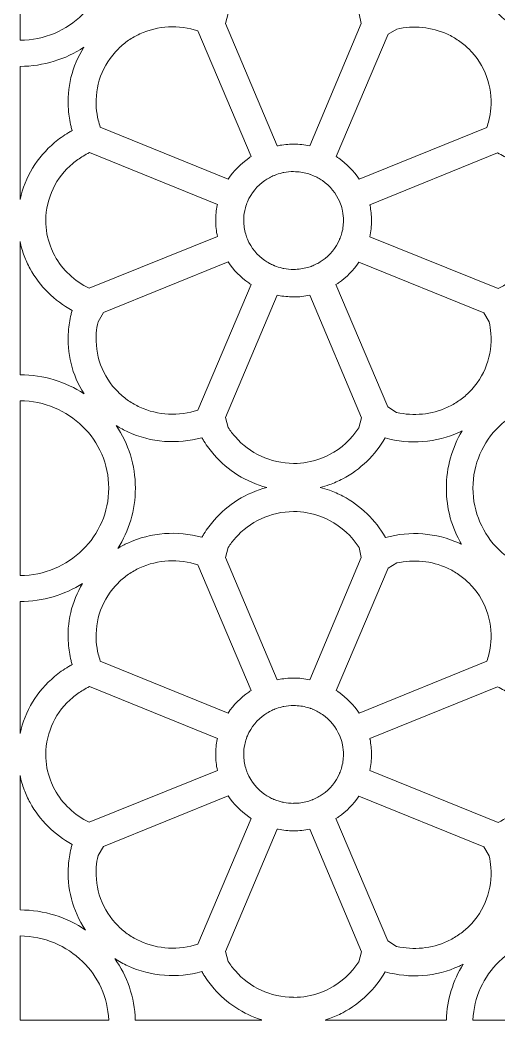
# Model space of a CAD drawing. Header units: millimetres. Extents: x -1200 to 1200, y -590 to 590.
# Drawn here: x -1200 to -847, y -590 to 148 of the extents above; entities that cross this region are included whole.
import ezdxf

# ---------------------------------------------------------------- set-up
doc = ezdxf.new("R2010")
doc.units = ezdxf.units.MM
doc.header["$MEASUREMENT"] = 0
doc.layers.add('Layer 1', color=7, linetype='Continuous')

msp = doc.modelspace()

# ---------------------------------------------------------------- linework, layer by layer
at = {"layer": 'Layer 1', "color": 250, "lineweight": 20}
for points, knots in [([(-1200.05, 132.9592), (-1200.05, 132.9592), (-1200.05, 261.9159), (-1200.05, 261.9159), (-1182.0475, 261.8447), (-1165.7278, 254.6309), (-1153.8769, 243.004), (-1141.9668, 231.3192), (-1134.598, 215.2064), (-1134.5976, 197.4398), (-1134.5976, 197.4398), (-1134.636, 197.4398), (-1134.636, 197.4398), (-1134.636, 197.4398), (-1134.636, 197.4374), (-1134.636, 197.4374), (-1134.636, 197.4374), (-1134.636, 197.4322), (-1134.636, 197.4322), (-1134.636, 197.4322), (-1134.5976, 197.4322), (-1134.5976, 197.4322), (-1134.5987, 179.6676), (-1141.9661, 163.5568), (-1153.8752, 151.8724), (-1165.7268, 140.2448), (-1182.0471, 133.0303), (-1200.05, 132.9592)], [0, 0, 0, 0, 0.11111111, 0.11111111, 0.11111111, 0.22222222, 0.22222222, 0.22222222, 0.33333333, 0.33333333, 0.33333333, 0.44444444, 0.44444444, 0.44444444, 0.55555556, 0.55555556, 0.55555556, 0.66666667, 0.66666667, 0.66666667, 0.77777778, 0.77777778, 0.77777778, 0.88888889, 0.88888889, 0.88888889, 1, 1, 1, 1]), ([(-734.6347, 197.4374), (-734.6347, 197.4374), (-734.6347, 197.4398), (-734.6347, 197.4398), (-734.6347, 197.4398), (-734.5964, 197.4398), (-734.5964, 197.4398), (-734.5967, 215.2064), (-741.9656, 231.3192), (-753.8757, 243.004), (-765.7848, 254.6881), (-782.2063, 261.9169), (-800.3134, 261.9179), (-800.3134, 261.9179), (-800.3134, 261.8803), (-800.3134, 261.8803), (-800.3134, 261.8803), (-800.3186, 261.8803), (-800.3186, 261.8803), (-800.3186, 261.8803), (-800.3211, 261.8803), (-800.3211, 261.8803), (-800.3211, 261.8803), (-800.3211, 261.9179), (-800.3211, 261.9179), (-818.4296, 261.9176), (-834.8532, 254.6881), (-846.763, 243.0026), (-858.6718, 231.3182), (-866.0399, 215.2071), (-866.041, 197.4425), (-866.041, 197.4425), (-866.0026, 197.4425), (-866.0026, 197.4425), (-866.0026, 197.4425), (-866.0026, 197.4374), (-866.0026, 197.4374), (-866.0026, 197.4374), (-866.0026, 197.435), (-866.0026, 197.435), (-866.0026, 197.435), (-866.041, 197.435), (-866.041, 197.435), (-866.0406, 179.6687), (-858.6718, 163.5558), (-846.7613, 151.871), (-834.8522, 140.1874), (-818.4307, 132.9585), (-800.3239, 132.9575), (-800.3239, 132.9575), (-800.3239, 132.9951), (-800.3239, 132.9951), (-800.3239, 132.9951), (-800.3186, 132.9951), (-800.3186, 132.9951), (-800.3186, 132.9951), (-800.3162, 132.9951), (-800.3162, 132.9951), (-800.3162, 132.9951), (-800.3162, 132.9575), (-800.3162, 132.9575), (-782.2073, 132.9578), (-765.7841, 140.1874), (-753.874, 151.8724), (-741.9648, 163.5568), (-734.5974, 179.6676), (-734.5964, 197.4322), (-734.5964, 197.4322), (-734.6347, 197.4322), (-734.6347, 197.4322), (-734.6347, 197.4322), (-734.6347, 197.4374), (-734.6347, 197.4374)], [0, 0, 0, 0, 0.04166667, 0.04166667, 0.04166667, 0.08333333, 0.08333333, 0.08333333, 0.125, 0.125, 0.125, 0.16666667, 0.16666667, 0.16666667, 0.20833333, 0.20833333, 0.20833333, 0.25, 0.25, 0.25, 0.29166667, 0.29166667, 0.29166667, 0.33333333, 0.33333333, 0.33333333, 0.375, 0.375, 0.375, 0.41666667, 0.41666667, 0.41666667, 0.45833333, 0.45833333, 0.45833333, 0.5, 0.5, 0.5, 0.54166667, 0.54166667, 0.54166667, 0.58333333, 0.58333333, 0.58333333, 0.625, 0.625, 0.625, 0.66666667, 0.66666667, 0.66666667, 0.70833333, 0.70833333, 0.70833333, 0.75, 0.75, 0.75, 0.79166667, 0.79166667, 0.79166667, 0.83333333, 0.83333333, 0.83333333, 0.875, 0.875, 0.875, 0.91666667, 0.91666667, 0.91666667, 0.95833333, 0.95833333, 0.95833333, 1, 1, 1, 1]), ([(-948.3623, 145.3803), (-948.3623, 145.3803), (-950.0433, 152.5979), (-950.0433, 152.5979), (-955.3893, 161.0682), (-962.9001, 168.0308), (-971.7972, 172.7046), (-973.9878, 173.8554), (-976.3713, 174.8997), (-978.9358, 175.825), (-985.0163, 178.0177), (-991.5317, 179.2146), (-998.2762, 179.2149), (-998.2762, 179.2149), (-998.2762, 179.1752), (-998.2762, 179.1752), (-998.2762, 179.1752), (-998.2825, 179.1752), (-998.2825, 179.1752), (-1015.4193, 179.1752), (-1030.784, 171.6329), (-1041.2297, 159.7001), (-1043.1371, 157.5215), (-1044.8827, 155.1964), (-1046.4456, 152.747), (-1046.4456, 152.747), (-1048.473, 145.2875), (-1048.473, 145.2875), (-1048.473, 145.2875), (-1010.3998, 55.0432), (-1010.3998, 55.0432), (-1010.3998, 55.0432), (-1009.6559, 55.1907), (-1009.6559, 55.1907), (-1005.9815, 55.9171), (-1002.1835, 56.2997), (-998.2981, 56.3007), (-998.2981, 56.3007), (-998.2981, 56.3401), (-998.2981, 56.3401), (-998.2981, 56.3401), (-998.287, 56.3401), (-998.287, 56.3401), (-994.2297, 56.3401), (-990.2238, 55.9038), (-986.3168, 55.0792), (-986.3168, 55.0792), (-948.3623, 145.3803), (-948.3623, 145.3803)], [0, 0, 0, 0, 0.0625, 0.0625, 0.0625, 0.125, 0.125, 0.125, 0.1875, 0.1875, 0.1875, 0.25, 0.25, 0.25, 0.3125, 0.3125, 0.3125, 0.375, 0.375, 0.375, 0.4375, 0.4375, 0.4375, 0.5, 0.5, 0.5, 0.5625, 0.5625, 0.5625, 0.625, 0.625, 0.625, 0.6875, 0.6875, 0.6875, 0.75, 0.75, 0.75, 0.8125, 0.8125, 0.8125, 0.875, 0.875, 0.875, 0.9375, 0.9375, 0.9375, 1, 1, 1, 1]), ([(-1140.8193, 68.8806), (-1140.8193, 68.8806), (-1046.5383, 30.537), (-1046.5383, 30.537), (-1042.5529, 36.5587), (-1037.412, 41.8005), (-1031.4191, 45.9622), (-1030.7948, 46.396), (-1030.1754, 46.8108), (-1029.5571, 47.2084), (-1029.5571, 47.2084), (-1068.8555, 139.8828), (-1068.8555, 139.8828), (-1082.9085, 144.5406), (-1098.329, 143.7963), (-1111.7138, 137.6173), (-1114.6371, 136.267), (-1117.4085, 134.7039), (-1119.9876, 132.9311), (-1122.5692, 131.1566), (-1125.0748, 129.0949), (-1127.4736, 126.7445), (-1127.4736, 126.7445), (-1127.4534, 126.7247), (-1127.4534, 126.7247), (-1127.4534, 126.7247), (-1127.4632, 126.7154), (-1127.4632, 126.7154), (-1139.5697, 114.8384), (-1144.992, 98.8346), (-1143.778, 83.1242), (-1143.5349, 79.9761), (-1143.0532, 76.9228), (-1142.3341, 74.002), (-1141.9085, 72.272), (-1141.4042, 70.5624), (-1140.8193, 68.8806)], [0, 0, 0, 0, 0.08333333, 0.08333333, 0.08333333, 0.16666667, 0.16666667, 0.16666667, 0.25, 0.25, 0.25, 0.33333333, 0.33333333, 0.33333333, 0.41666667, 0.41666667, 0.41666667, 0.5, 0.5, 0.5, 0.58333333, 0.58333333, 0.58333333, 0.66666667, 0.66666667, 0.66666667, 0.75, 0.75, 0.75, 0.83333333, 0.83333333, 0.83333333, 0.91666667, 0.91666667, 0.91666667, 1, 1, 1, 1]), ([(-949.9467, 30.3896), (-949.9467, 30.3896), (-855.7568, 68.6955), (-855.7568, 68.6955), (-855.1719, 70.3773), (-854.6654, 72.0879), (-854.2396, 73.8183), (-853.5204, 76.7391), (-853.0388, 79.792), (-852.7957, 82.9404), (-851.5816, 98.6509), (-857.0039, 114.6546), (-869.1105, 126.5317), (-869.1105, 126.5317), (-869.1202, 126.5409), (-869.1202, 126.5409), (-869.1202, 126.5409), (-869.1, 126.5607), (-869.1, 126.5607), (-871.4989, 128.9115), (-874.004, 130.9731), (-876.586, 132.7473), (-879.1648, 134.5205), (-881.9365, 136.0836), (-884.8599, 137.4332), (-896.5046, 142.8095), (-909.692, 144.0711), (-922.1783, 141.2409), (-922.1783, 141.2409), (-928.6459, 137.5098), (-928.6459, 137.5098), (-928.6459, 137.5098), (-966.9486, 47.1841), (-966.9486, 47.1841), (-966.2974, 46.768), (-965.6578, 46.3427), (-965.0328, 45.9064), (-959.0542, 41.7359), (-953.9248, 36.4626), (-949.9467, 30.3896)], [0, 0, 0, 0, 0.07692308, 0.07692308, 0.07692308, 0.15384615, 0.15384615, 0.15384615, 0.23076923, 0.23076923, 0.23076923, 0.30769231, 0.30769231, 0.30769231, 0.38461538, 0.38461538, 0.38461538, 0.46153846, 0.46153846, 0.46153846, 0.53846154, 0.53846154, 0.53846154, 0.61538462, 0.61538462, 0.61538462, 0.69230769, 0.69230769, 0.69230769, 0.76923077, 0.76923077, 0.76923077, 0.84615385, 0.84615385, 0.84615385, 0.92307692, 0.92307692, 0.92307692, 1, 1, 1, 1]), ([(-1200.05, 15.4942), (-1200.05, 15.4942), (-1200.05, 113.7198), (-1200.05, 113.7198), (-1182.5944, 113.7725), (-1166.3821, 118.9503), (-1152.8983, 127.7943), (-1161.8129, 113.8402), (-1165.6396, 97.611), (-1164.4039, 81.6162), (-1164.0893, 77.5467), (-1163.419, 73.4066), (-1162.3936, 69.2406), (-1162.1536, 68.2654), (-1161.8938, 67.2919), (-1161.6134, 66.3215), (-1162.508, 65.8298), (-1163.3942, 65.3219), (-1164.2721, 64.7961), (-1167.9156, 62.6129), (-1171.3615, 60.1506), (-1174.5758, 57.4419), (-1187.3289, 46.6958), (-1196.48, 32.0769), (-1200.05, 15.4942)], [0, 0, 0, 0, 0.125, 0.125, 0.125, 0.25, 0.25, 0.25, 0.375, 0.375, 0.375, 0.5, 0.5, 0.5, 0.625, 0.625, 0.625, 0.75, 0.75, 0.75, 0.875, 0.875, 0.875, 1, 1, 1, 1]), ([(-1054.4484, 11.788), (-1054.4484, 11.788), (-1148.7137, 50.0693), (-1148.7137, 50.0693), (-1150.3753, 49.2758), (-1151.9765, 48.4176), (-1153.5143, 47.4965), (-1156.213, 45.879), (-1158.7667, 44.0545), (-1161.1488, 42.0466), (-1173.3115, 31.7983), (-1180.9998, 16.7243), (-1180.9998, -0.0883), (-1180.9998, -0.0883), (-1180.9998, -0.0948), (-1180.9998, -0.0948), (-1180.9998, -0.0948), (-1181.0399, -0.0948), (-1181.0399, -0.0948), (-1181.0396, -6.7116), (-1179.8199, -13.1045), (-1177.5843, -19.0694), (-1176.6415, -21.5858), (-1175.5767, -23.9238), (-1174.4042, -26.0731), (-1168.7719, -36.3939), (-1159.879, -44.8163), (-1149.0395, -50.0715), (-1149.0395, -50.0715), (-1054.4711, -11.8114), (-1054.4711, -11.8114), (-1055.3148, -7.9725), (-1055.7595, -4.0343), (-1055.7595, -0.0466), (-1055.7595, -0.0466), (-1055.7595, -0.0357), (-1055.7595, -0.0357), (-1055.7595, -0.0357), (-1055.7194, -0.0357), (-1055.7194, -0.0357), (-1055.7183, 3.7653), (-1055.3302, 7.4844), (-1054.5928, 11.0828), (-1054.5928, 11.0828), (-1054.4484, 11.788), (-1054.4484, 11.788)], [0, 0, 0, 0, 0.06666667, 0.06666667, 0.06666667, 0.13333333, 0.13333333, 0.13333333, 0.2, 0.2, 0.2, 0.26666667, 0.26666667, 0.26666667, 0.33333333, 0.33333333, 0.33333333, 0.4, 0.4, 0.4, 0.46666667, 0.46666667, 0.46666667, 0.53333333, 0.53333333, 0.53333333, 0.6, 0.6, 0.6, 0.66666667, 0.66666667, 0.66666667, 0.73333333, 0.73333333, 0.73333333, 0.8, 0.8, 0.8, 0.86666667, 0.86666667, 0.86666667, 0.93333333, 0.93333333, 0.93333333, 1, 1, 1, 1]), ([(-847.8606, 49.8856), (-847.8606, 49.8856), (-942.0666, 11.6286), (-942.0666, 11.6286), (-941.9903, 11.2994), (-941.9414, 11.0896), (-941.9229, 10.9976), (-941.9229, 10.9976), (-941.9229, 10.9579), (-941.9229, 10.9579), (-941.2236, 7.5108), (-940.8553, 3.8364), (-940.8543, -0.0357), (-940.8543, -0.0357), (-940.8142, -0.0357), (-940.8142, -0.0357), (-940.8142, -0.0357), (-940.8142, -0.0466), (-940.8142, -0.0466), (-940.8142, -4.1076), (-941.2697, -8.1025), (-942.1315, -11.9825), (-942.1315, -11.9825), (-847.5345, -50.2546), (-847.5345, -50.2546), (-836.6957, -44.9997), (-827.8021, -36.5776), (-822.1694, -26.2572), (-820.9969, -24.1079), (-819.9321, -21.7695), (-818.9894, -19.2535), (-816.7537, -13.2882), (-815.5341, -6.8957), (-815.5338, -0.2783), (-815.5338, -0.2783), (-815.5739, -0.2783), (-815.5739, -0.2783), (-815.5739, -0.2783), (-815.5739, -0.2724), (-815.5739, -0.2724), (-815.5739, 16.5405), (-823.2622, 31.6149), (-835.4245, 41.8632), (-837.807, 43.8711), (-840.3603, 45.6956), (-843.0591, 47.3127), (-844.5964, 48.2342), (-846.1994, 49.0921), (-847.8606, 49.8856)], [0, 0, 0, 0, 0.0625, 0.0625, 0.0625, 0.125, 0.125, 0.125, 0.1875, 0.1875, 0.1875, 0.25, 0.25, 0.25, 0.3125, 0.3125, 0.3125, 0.375, 0.375, 0.375, 0.4375, 0.4375, 0.4375, 0.5, 0.5, 0.5, 0.5625, 0.5625, 0.5625, 0.625, 0.625, 0.625, 0.6875, 0.6875, 0.6875, 0.75, 0.75, 0.75, 0.8125, 0.8125, 0.8125, 0.875, 0.875, 0.875, 0.9375, 0.9375, 0.9375, 1, 1, 1, 1]), ([(-1033.0151, -12.0078), (-1032.9042, -12.3185), (-1032.7908, -12.6231), (-1032.6754, -12.9208), (-1032.6754, -12.9208), (-1032.2827, -13.8498), (-1032.2827, -13.8498), (-1029.5891, -20.2225), (-1025.1322, -25.658), (-1019.5285, -29.5496), (-1018.5199, -30.2501), (-1017.371, -30.9519), (-1016.0879, -31.6503), (-1015.0845, -32.1964), (-1013.9813, -32.7247), (-1012.7802, -33.2277), (-1012.7802, -33.2277), (-1012.7421, -33.2431), (-1012.7421, -33.2431), (-1012.7421, -33.2431), (-1012.7003, -33.2602), (-1012.7003, -33.2602), (-1012.7003, -33.2602), (-1012.3801, -33.3906), (-1012.3801, -33.3906), (-1010.5853, -34.1218), (-1008.7048, -34.7199), (-1006.7541, -35.1699), (-1005.7904, -35.3923), (-1005.8131, -35.4047), (-1005.6115, -35.4444), (-1003.251, -35.9111), (-1000.8048, -36.1571), (-998.2981, -36.1574), (-998.2981, -36.1574), (-998.2981, -36.1178), (-998.2981, -36.1178), (-998.2981, -36.1178), (-998.287, -36.1178), (-998.287, -36.1178), (-994.6273, -36.1178), (-991.178, -35.6302), (-987.9972, -34.723), (-987.4371, -34.5632), (-986.8083, -34.363), (-986.1125, -34.1242), (-985.6081, -33.9508), (-985.1227, -33.7725), (-984.6546, -33.5904), (-984.6546, -33.5904), (-984.2619, -33.4251), (-984.2619, -33.4251), (-984.2619, -33.4251), (-984.2567, -33.4231), (-984.2567, -33.4231), (-984.2567, -33.4231), (-984.1761, -33.3834), (-984.1761, -33.3834), (-982.9324, -32.876), (-981.711, -32.2963), (-980.5193, -31.6506), (-979.353, -31.019), (-978.2195, -30.3216), (-977.125, -29.565), (-971.5004, -25.6765), (-967.0403, -20.2906), (-964.3562, -14.0068), (-964.3562, -14.0068), (-964.3185, -13.9192), (-964.3185, -13.9192), (-964.3185, -13.9192), (-964.3196, -13.9189), (-964.3196, -13.9189), (-964.0649, -13.3194), (-963.8268, -12.7144), (-963.6074, -12.1064), (-963.3517, -11.3984), (-963.1418, -10.7729), (-962.981, -10.2357), (-962.0313, -7.065), (-961.5207, -3.648), (-961.5207, -0.0466), (-961.5207, -0.0466), (-961.5207, -0.0357), (-961.5207, -0.0357), (-961.5207, -0.0357), (-961.4802, -0.0357), (-961.4802, -0.0357), (-961.4806, 2.2734), (-961.7352, 4.6399), (-962.2182, 7.0314), (-962.2182, 7.0314), (-962.2255, 7.0297), (-962.2255, 7.0297), (-962.2255, 7.0297), (-962.4568, 8.1739), (-962.4568, 8.1739), (-962.9095, 10.086), (-963.501, 11.905), (-964.2163, 13.6177), (-964.2163, 13.6177), (-964.2435, 13.6834), (-964.2435, 13.6834), (-966.9064, 20.026), (-971.3668, 25.4677), (-977.004, 29.4007), (-978.1232, 30.1815), (-979.2609, 30.8895), (-980.4101, 31.5174), (-981.4323, 32.0758), (-982.6572, 32.6507), (-984.0829, 33.2372), (-984.0829, 33.2372), (-984.0739, 33.2577), (-984.0739, 33.2577), (-984.0739, 33.2577), (-985.3999, 33.7778), (-985.3999, 33.7778), (-985.6336, 33.8634), (-985.8704, 33.9482), (-986.1122, 34.0314), (-986.8079, 34.2702), (-987.4367, 34.4704), (-987.9969, 34.6302), (-991.178, 35.5373), (-994.6273, 36.0249), (-998.287, 36.0249), (-998.287, 36.0249), (-998.2981, 36.0249), (-998.2981, 36.0249), (-998.2981, 36.0249), (-998.2981, 36.0646), (-998.2981, 36.0646), (-1000.8044, 36.0643), (-1003.2503, 35.8182), (-1005.6115, 35.3511), (-1005.8292, 35.3084), (-1005.7835, 35.3009), (-1006.7541, 35.0771), (-1008.7044, 34.6275), (-1010.5853, 34.0286), (-1012.3805, 33.2974), (-1012.3805, 33.2974), (-1012.5457, 33.23), (-1012.5457, 33.23), (-1013.8383, 32.6976), (-1015.0199, 32.1385), (-1016.0886, 31.5571), (-1017.3714, 30.859), (-1018.5202, 30.1569), (-1019.5289, 29.4564), (-1025.1322, 25.5648), (-1029.5888, 20.1297), (-1032.2827, 13.7566), (-1032.2827, 13.7566), (-1032.6635, 12.856), (-1032.6635, 12.856), (-1033.2258, 11.4027), (-1033.7043, 9.8598), (-1034.0935, 8.2324), (-1034.323, 7.2733), (-1034.3297, 7.3188), (-1034.3715, 7.1152), (-1034.8437, 4.8086), (-1035.0931, 2.4168), (-1035.0935, -0.0357), (-1035.0935, -0.0357), (-1035.053, -0.0357), (-1035.053, -0.0357), (-1035.053, -0.0357), (-1035.053, -0.0466), (-1035.053, -0.0466), (-1035.053, -3.6409), (-1034.5542, -7.0301), (-1033.6268, -10.1563), (-1033.464, -10.7058), (-1033.2589, -11.3252), (-1033.0151, -12.0078)], [0, 0, 0, 0, 0.01694915, 0.01694915, 0.01694915, 0.03389831, 0.03389831, 0.03389831, 0.05084746, 0.05084746, 0.05084746, 0.06779661, 0.06779661, 0.06779661, 0.08474576, 0.08474576, 0.08474576, 0.10169492, 0.10169492, 0.10169492, 0.11864407, 0.11864407, 0.11864407, 0.13559322, 0.13559322, 0.13559322, 0.15254237, 0.15254237, 0.15254237, 0.16949153, 0.16949153, 0.16949153, 0.18644068, 0.18644068, 0.18644068, 0.20338983, 0.20338983, 0.20338983, 0.22033898, 0.22033898, 0.22033898, 0.23728814, 0.23728814, 0.23728814, 0.25423729, 0.25423729, 0.25423729, 0.27118644, 0.27118644, 0.27118644, 0.28813559, 0.28813559, 0.28813559, 0.30508475, 0.30508475, 0.30508475, 0.3220339, 0.3220339, 0.3220339, 0.33898305, 0.33898305, 0.33898305, 0.3559322, 0.3559322, 0.3559322, 0.37288136, 0.37288136, 0.37288136, 0.38983051, 0.38983051, 0.38983051, 0.40677966, 0.40677966, 0.40677966, 0.42372881, 0.42372881, 0.42372881, 0.44067797, 0.44067797, 0.44067797, 0.45762712, 0.45762712, 0.45762712, 0.47457627, 0.47457627, 0.47457627, 0.49152542, 0.49152542, 0.49152542, 0.50847458, 0.50847458, 0.50847458, 0.52542373, 0.52542373, 0.52542373, 0.54237288, 0.54237288, 0.54237288, 0.55932203, 0.55932203, 0.55932203, 0.57627119, 0.57627119, 0.57627119, 0.59322034, 0.59322034, 0.59322034, 0.61016949, 0.61016949, 0.61016949, 0.62711864, 0.62711864, 0.62711864, 0.6440678, 0.6440678, 0.6440678, 0.66101695, 0.66101695, 0.66101695, 0.6779661, 0.6779661, 0.6779661, 0.69491525, 0.69491525, 0.69491525, 0.71186441, 0.71186441, 0.71186441, 0.72881356, 0.72881356, 0.72881356, 0.74576271, 0.74576271, 0.74576271, 0.76271186, 0.76271186, 0.76271186, 0.77966102, 0.77966102, 0.77966102, 0.79661017, 0.79661017, 0.79661017, 0.81355932, 0.81355932, 0.81355932, 0.83050847, 0.83050847, 0.83050847, 0.84745763, 0.84745763, 0.84745763, 0.86440678, 0.86440678, 0.86440678, 0.88135593, 0.88135593, 0.88135593, 0.89830508, 0.89830508, 0.89830508, 0.91525424, 0.91525424, 0.91525424, 0.93220339, 0.93220339, 0.93220339, 0.94915254, 0.94915254, 0.94915254, 0.96610169, 0.96610169, 0.96610169, 0.98305085, 0.98305085, 0.98305085, 1, 1, 1, 1]), ([(-1200.05, -113.814), (-1200.05, -113.814), (-1200.05, -15.5826), (-1200.05, -15.5826), (-1199.2869, -19.1792), (-1198.2626, -22.6749), (-1196.9965, -26.0525), (-1195.8002, -29.2448), (-1194.3287, -32.4335), (-1192.6027, -35.5963), (-1185.5432, -48.532), (-1174.7537, -59.2655), (-1161.626, -66.455), (-1161.9022, -67.4128), (-1162.1578, -68.3719), (-1162.3943, -69.3345), (-1163.4193, -73.5012), (-1164.09, -77.6412), (-1164.4039, -81.7104), (-1165.6393, -97.7073), (-1161.7951, -113.9519), (-1152.8443, -127.9244), (-1166.3386, -119.0589), (-1182.571, -113.8671), (-1200.05, -113.814)], [0, 0, 0, 0, 0.125, 0.125, 0.125, 0.25, 0.25, 0.25, 0.375, 0.375, 0.375, 0.5, 0.5, 0.5, 0.625, 0.625, 0.625, 0.75, 0.75, 0.75, 0.875, 0.875, 0.875, 1, 1, 1, 1]), ([(-1138.5314, -68.0431), (-1138.5314, -68.0431), (-1142.4795, -74.6974), (-1142.4795, -74.6974), (-1143.1184, -77.4355), (-1143.5513, -80.2849), (-1143.778, -83.2187), (-1144.9931, -98.9521), (-1139.5857, -114.9565), (-1127.5033, -126.8079), (-1127.5033, -126.8079), (-1127.4632, -126.8079), (-1127.4632, -126.8079), (-1127.4632, -126.8079), (-1127.4534, -126.8175), (-1127.4534, -126.8175), (-1127.4534, -126.8175), (-1127.4736, -126.8374), (-1127.4736, -126.8374), (-1125.0745, -129.1881), (-1122.5692, -131.2504), (-1119.9876, -133.0246), (-1117.4081, -134.7981), (-1114.6371, -136.3616), (-1111.7141, -137.7108), (-1098.329, -143.8909), (-1082.9074, -144.6344), (-1068.854, -139.976), (-1068.854, -139.976), (-1029.5571, -47.3033), (-1029.5571, -47.3033), (-1030.1751, -46.9056), (-1030.7948, -46.4892), (-1031.4188, -46.0553), (-1037.4124, -41.8934), (-1042.554, -36.6533), (-1046.5394, -30.6309), (-1046.5394, -30.6309), (-1138.5314, -68.0431), (-1138.5314, -68.0431)], [0, 0, 0, 0, 0.07692308, 0.07692308, 0.07692308, 0.15384615, 0.15384615, 0.15384615, 0.23076923, 0.23076923, 0.23076923, 0.30769231, 0.30769231, 0.30769231, 0.38461538, 0.38461538, 0.38461538, 0.46153846, 0.46153846, 0.46153846, 0.53846154, 0.53846154, 0.53846154, 0.61538462, 0.61538462, 0.61538462, 0.69230769, 0.69230769, 0.69230769, 0.76923077, 0.76923077, 0.76923077, 0.84615385, 0.84615385, 0.84615385, 0.92307692, 0.92307692, 0.92307692, 1, 1, 1, 1]), ([(-858.0419, -68.2268), (-858.0419, -68.2268), (-950.126, -30.777), (-950.126, -30.777), (-954.1264, -36.7987), (-959.262, -42.0214), (-965.2347, -46.1508), (-965.8357, -46.5665), (-966.447, -46.972), (-967.0665, -47.3662), (-967.0665, -47.3662), (-928.8015, -137.603), (-928.8015, -137.603), (-928.8015, -137.603), (-922.3179, -141.6725), (-922.3179, -141.6725), (-909.7907, -144.543), (-896.5479, -143.2903), (-884.8599, -137.8938), (-881.9365, -136.5443), (-879.1648, -134.9812), (-876.586, -133.208), (-874.004, -131.4338), (-871.4989, -129.3722), (-869.1, -127.0214), (-869.1, -127.0214), (-869.1202, -127.0016), (-869.1202, -127.0016), (-869.1202, -127.0016), (-869.1105, -126.9924), (-869.1105, -126.9924), (-857.0039, -115.1153), (-851.5816, -99.1119), (-852.7957, -83.4011), (-853.0224, -80.4683), (-853.4563, -77.619), (-854.0956, -74.8819), (-854.0956, -74.8819), (-858.0419, -68.2268), (-858.0419, -68.2268)], [0, 0, 0, 0, 0.07692308, 0.07692308, 0.07692308, 0.15384615, 0.15384615, 0.15384615, 0.23076923, 0.23076923, 0.23076923, 0.30769231, 0.30769231, 0.30769231, 0.38461538, 0.38461538, 0.38461538, 0.46153846, 0.46153846, 0.46153846, 0.53846154, 0.53846154, 0.53846154, 0.61538462, 0.61538462, 0.61538462, 0.69230769, 0.69230769, 0.69230769, 0.76923077, 0.76923077, 0.76923077, 0.84615385, 0.84615385, 0.84615385, 0.92307692, 0.92307692, 0.92307692, 1, 1, 1, 1]), ([(-950.2279, -152.9822), (-950.2279, -152.9822), (-948.2499, -145.7414), (-948.2499, -145.7414), (-948.2499, -145.7414), (-986.3168, -55.173), (-986.3168, -55.173), (-990.2238, -55.9984), (-994.2294, -56.4329), (-998.287, -56.4329), (-998.287, -56.4329), (-998.2981, -56.4329), (-998.2981, -56.4329), (-998.2981, -56.4329), (-998.2981, -56.3936), (-998.2981, -56.3936), (-1002.1831, -56.3926), (-1005.9815, -56.01), (-1009.6559, -55.2839), (-1009.6559, -55.2839), (-1010.3994, -55.1364), (-1010.3994, -55.1364), (-1010.3994, -55.1364), (-1048.5047, -145.4546), (-1048.5047, -145.4546), (-1048.5047, -145.4546), (-1046.4463, -152.8402), (-1046.4463, -152.8402), (-1044.8831, -155.2899), (-1043.1375, -157.6143), (-1041.2297, -159.7933), (-1030.784, -171.7261), (-1015.4193, -179.2685), (-998.2825, -179.2685), (-998.2825, -179.2685), (-998.2762, -179.2685), (-998.2762, -179.2685), (-998.2762, -179.2685), (-998.2762, -179.3081), (-998.2762, -179.3081), (-991.5317, -179.3078), (-985.0163, -178.1109), (-978.9358, -175.9182), (-976.3713, -174.9929), (-973.9882, -173.9489), (-971.7972, -172.7979), (-963.0023, -168.1781), (-955.5616, -161.3211), (-950.2279, -152.9822)], [0, 0, 0, 0, 0.0625, 0.0625, 0.0625, 0.125, 0.125, 0.125, 0.1875, 0.1875, 0.1875, 0.25, 0.25, 0.25, 0.3125, 0.3125, 0.3125, 0.375, 0.375, 0.375, 0.4375, 0.4375, 0.4375, 0.5, 0.5, 0.5, 0.5625, 0.5625, 0.5625, 0.625, 0.625, 0.625, 0.6875, 0.6875, 0.6875, 0.75, 0.75, 0.75, 0.8125, 0.8125, 0.8125, 0.875, 0.875, 0.875, 0.9375, 0.9375, 0.9375, 1, 1, 1, 1]), ([(-1200.05, -262.0101), (-1200.05, -262.0101), (-1200.05, -133.0534), (-1200.05, -133.0534), (-1182.0475, -133.1245), (-1165.7278, -140.3384), (-1153.8769, -151.9653), (-1141.9668, -163.65), (-1134.598, -179.7629), (-1134.5976, -197.5295), (-1134.5976, -197.5295), (-1134.636, -197.5295), (-1134.636, -197.5295), (-1134.636, -197.5295), (-1134.636, -197.5319), (-1134.636, -197.5319), (-1134.636, -197.5319), (-1134.636, -197.537), (-1134.636, -197.537), (-1134.636, -197.537), (-1134.5976, -197.537), (-1134.5976, -197.537), (-1134.5987, -215.3016), (-1141.9661, -231.4125), (-1153.8752, -243.0968), (-1165.7268, -254.7244), (-1182.0471, -261.9389), (-1200.05, -262.0101)], [0, 0, 0, 0, 0.11111111, 0.11111111, 0.11111111, 0.22222222, 0.22222222, 0.22222222, 0.33333333, 0.33333333, 0.33333333, 0.44444444, 0.44444444, 0.44444444, 0.55555556, 0.55555556, 0.55555556, 0.66666667, 0.66666667, 0.66666667, 0.77777778, 0.77777778, 0.77777778, 0.88888889, 0.88888889, 0.88888889, 1, 1, 1, 1]), ([(-734.6347, -197.5319), (-734.6347, -197.5319), (-734.6347, -197.5295), (-734.6347, -197.5295), (-734.6347, -197.5295), (-734.5964, -197.5295), (-734.5964, -197.5295), (-734.5967, -179.7629), (-741.9656, -163.65), (-753.8757, -151.9653), (-765.7848, -140.2812), (-782.2063, -133.0523), (-800.3134, -133.0513), (-800.3134, -133.0513), (-800.3134, -133.089), (-800.3134, -133.089), (-800.3134, -133.089), (-800.3186, -133.089), (-800.3186, -133.089), (-800.3186, -133.089), (-800.3211, -133.089), (-800.3211, -133.089), (-800.3211, -133.089), (-800.3211, -133.0513), (-800.3211, -133.0513), (-818.4296, -133.0516), (-834.8532, -140.2812), (-846.763, -151.9667), (-858.6718, -163.651), (-866.0399, -179.7622), (-866.041, -197.5268), (-866.041, -197.5268), (-866.0026, -197.5268), (-866.0026, -197.5268), (-866.0026, -197.5268), (-866.0026, -197.5319), (-866.0026, -197.5319), (-866.0026, -197.5319), (-866.0026, -197.5343), (-866.0026, -197.5343), (-866.0026, -197.5343), (-866.041, -197.5343), (-866.041, -197.5343), (-866.0406, -215.3006), (-858.6718, -231.4135), (-846.7613, -243.0982), (-834.8522, -254.7819), (-818.4307, -262.0108), (-800.3239, -262.0118), (-800.3239, -262.0118), (-800.3239, -261.9742), (-800.3239, -261.9742), (-800.3239, -261.9742), (-800.3186, -261.9742), (-800.3186, -261.9742), (-800.3186, -261.9742), (-800.3162, -261.9742), (-800.3162, -261.9742), (-800.3162, -261.9742), (-800.3162, -262.0118), (-800.3162, -262.0118), (-782.2073, -262.0115), (-765.7841, -254.7819), (-753.874, -243.0968), (-741.9648, -231.4125), (-734.5974, -215.3016), (-734.5964, -197.537), (-734.5964, -197.537), (-734.6347, -197.537), (-734.6347, -197.537), (-734.6347, -197.537), (-734.6347, -197.5319), (-734.6347, -197.5319)], [0, 0, 0, 0, 0.04166667, 0.04166667, 0.04166667, 0.08333333, 0.08333333, 0.08333333, 0.125, 0.125, 0.125, 0.16666667, 0.16666667, 0.16666667, 0.20833333, 0.20833333, 0.20833333, 0.25, 0.25, 0.25, 0.29166667, 0.29166667, 0.29166667, 0.33333333, 0.33333333, 0.33333333, 0.375, 0.375, 0.375, 0.41666667, 0.41666667, 0.41666667, 0.45833333, 0.45833333, 0.45833333, 0.5, 0.5, 0.5, 0.54166667, 0.54166667, 0.54166667, 0.58333333, 0.58333333, 0.58333333, 0.625, 0.625, 0.625, 0.66666667, 0.66666667, 0.66666667, 0.70833333, 0.70833333, 0.70833333, 0.75, 0.75, 0.75, 0.79166667, 0.79166667, 0.79166667, 0.83333333, 0.83333333, 0.83333333, 0.875, 0.875, 0.875, 0.91666667, 0.91666667, 0.91666667, 0.95833333, 0.95833333, 0.95833333, 1, 1, 1, 1]), ([(-1128.0108, -242.0529), (-1125.5523, -240.562), (-1123.0558, -239.2347), (-1120.53, -238.0685), (-1103.465, -230.1902), (-1084.0064, -228.7824), (-1065.9443, -233.8094), (-1065.4522, -232.9495), (-1064.9426, -232.0968), (-1064.4174, -231.253), (-1062.1919, -227.6783), (-1059.6821, -224.2972), (-1056.9212, -221.144), (-1046.8118, -209.5951), (-1033.3412, -201.0574), (-1018.0361, -197.056), (-1033.3412, -193.0545), (-1046.8118, -184.5151), (-1056.9212, -172.9662), (-1059.6821, -169.813), (-1062.1919, -166.4319), (-1064.4174, -162.8572), (-1064.9426, -162.0133), (-1065.4525, -161.162), (-1065.9443, -160.3021), (-1084.0064, -165.3294), (-1103.4657, -163.921), (-1120.5303, -156.0424), (-1123.4164, -154.7099), (-1126.2659, -153.166), (-1129.0616, -151.4093), (-1120.1676, -164.6259), (-1114.9887, -180.4774), (-1114.9884, -197.5295), (-1114.9884, -197.5295), (-1114.95, -197.5295), (-1114.95, -197.5295), (-1114.95, -197.5295), (-1114.95, -197.5319), (-1114.95, -197.5319), (-1114.95, -197.5319), (-1114.95, -197.537), (-1114.95, -197.537), (-1114.95, -197.537), (-1114.9884, -197.537), (-1114.9884, -197.537), (-1114.9894, -213.9049), (-1119.7613, -229.166), (-1128.0108, -242.0529)], [0, 0, 0, 0, 0.0625, 0.0625, 0.0625, 0.125, 0.125, 0.125, 0.1875, 0.1875, 0.1875, 0.25, 0.25, 0.25, 0.3125, 0.3125, 0.3125, 0.375, 0.375, 0.375, 0.4375, 0.4375, 0.4375, 0.5, 0.5, 0.5, 0.5625, 0.5625, 0.5625, 0.625, 0.625, 0.625, 0.6875, 0.6875, 0.6875, 0.75, 0.75, 0.75, 0.8125, 0.8125, 0.8125, 0.875, 0.875, 0.875, 0.9375, 0.9375, 0.9375, 1, 1, 1, 1]), ([(-874.009, -155.2491), (-874.6849, -155.5869), (-875.3635, -155.9113), (-876.0437, -156.2254), (-893.1453, -164.1212), (-912.6538, -165.52), (-930.749, -160.4537), (-938.0763, -173.2471), (-948.9715, -183.7609), (-962.0913, -190.6528), (-965.3143, -192.3462), (-968.5648, -193.7899), (-971.8181, -194.9635), (-974.0258, -195.7598), (-976.2844, -196.4592), (-978.5871, -197.056), (-976.2844, -197.6527), (-974.0258, -198.3504), (-971.8181, -199.1467), (-968.5648, -200.3203), (-965.3143, -201.764), (-962.0913, -203.4574), (-948.8631, -210.4064), (-937.896, -221.0396), (-930.5684, -233.9761), (-912.5237, -228.9696), (-893.0881, -230.3828), (-876.0437, -238.2523), (-875.5264, -238.4911), (-875.0103, -238.7358), (-874.4955, -238.9883), (-881.5922, -226.7728), (-885.6499, -212.6241), (-885.6502, -197.5343), (-885.6502, -197.5343), (-885.6886, -197.5343), (-885.6886, -197.5343), (-885.6886, -197.5343), (-885.6886, -197.5319), (-885.6886, -197.5319), (-885.6886, -197.5319), (-885.6886, -197.5268), (-885.6886, -197.5268), (-885.6886, -197.5268), (-885.6502, -197.5268), (-885.6502, -197.5268), (-885.6491, -182.0966), (-881.4061, -167.6504), (-874.009, -155.2491)], [0, 0, 0, 0, 0.0625, 0.0625, 0.0625, 0.125, 0.125, 0.125, 0.1875, 0.1875, 0.1875, 0.25, 0.25, 0.25, 0.3125, 0.3125, 0.3125, 0.375, 0.375, 0.375, 0.4375, 0.4375, 0.4375, 0.5, 0.5, 0.5, 0.5625, 0.5625, 0.5625, 0.625, 0.625, 0.625, 0.6875, 0.6875, 0.6875, 0.75, 0.75, 0.75, 0.8125, 0.8125, 0.8125, 0.875, 0.875, 0.875, 0.9375, 0.9375, 0.9375, 1, 1, 1, 1]), ([(-948.3623, -248.6367), (-948.3623, -248.6367), (-950.0433, -241.4191), (-950.0433, -241.4191), (-955.3893, -232.9488), (-962.9001, -225.9862), (-971.7972, -221.3124), (-973.9878, -220.1616), (-976.3713, -219.1173), (-978.9358, -218.192), (-985.0163, -215.9993), (-991.5317, -214.8024), (-998.2762, -214.802), (-998.2762, -214.802), (-998.2762, -214.8418), (-998.2762, -214.8418), (-998.2762, -214.8418), (-998.2825, -214.8418), (-998.2825, -214.8418), (-1015.4193, -214.8418), (-1030.784, -222.3841), (-1041.2297, -234.3168), (-1043.1371, -236.4955), (-1044.8827, -238.8206), (-1046.4456, -241.27), (-1046.4456, -241.27), (-1048.473, -248.7295), (-1048.473, -248.7295), (-1048.473, -248.7295), (-1010.3998, -338.9738), (-1010.3998, -338.9738), (-1010.3998, -338.9738), (-1009.6559, -338.8263), (-1009.6559, -338.8263), (-1005.9815, -338.0998), (-1002.1835, -337.7173), (-998.2981, -337.7163), (-998.2981, -337.7163), (-998.2981, -337.6769), (-998.2981, -337.6769), (-998.2981, -337.6769), (-998.287, -337.6769), (-998.287, -337.6769), (-994.2297, -337.6769), (-990.2238, -338.1132), (-986.3168, -338.9378), (-986.3168, -338.9378), (-948.3623, -248.6367), (-948.3623, -248.6367)], [0, 0, 0, 0, 0.0625, 0.0625, 0.0625, 0.125, 0.125, 0.125, 0.1875, 0.1875, 0.1875, 0.25, 0.25, 0.25, 0.3125, 0.3125, 0.3125, 0.375, 0.375, 0.375, 0.4375, 0.4375, 0.4375, 0.5, 0.5, 0.5, 0.5625, 0.5625, 0.5625, 0.625, 0.625, 0.625, 0.6875, 0.6875, 0.6875, 0.75, 0.75, 0.75, 0.8125, 0.8125, 0.8125, 0.875, 0.875, 0.875, 0.9375, 0.9375, 0.9375, 1, 1, 1, 1]), ([(-1140.8193, -325.1364), (-1140.8193, -325.1364), (-1046.5383, -363.48), (-1046.5383, -363.48), (-1042.5529, -357.4583), (-1037.412, -352.2164), (-1031.4191, -348.0548), (-1030.7948, -347.621), (-1030.1754, -347.2062), (-1029.5571, -346.8086), (-1029.5571, -346.8086), (-1068.8555, -254.1342), (-1068.8555, -254.1342), (-1082.9085, -249.4764), (-1098.329, -250.2207), (-1111.7138, -256.3997), (-1114.6371, -257.75), (-1117.4085, -259.313), (-1119.9876, -261.0859), (-1122.5692, -262.8604), (-1125.0748, -264.9221), (-1127.4736, -267.2725), (-1127.4736, -267.2725), (-1127.4534, -267.2923), (-1127.4534, -267.2923), (-1127.4534, -267.2923), (-1127.4632, -267.3016), (-1127.4632, -267.3016), (-1139.5697, -279.1786), (-1144.992, -295.1824), (-1143.778, -310.8928), (-1143.5349, -314.0409), (-1143.0532, -317.0941), (-1142.3341, -320.015), (-1141.9085, -321.745), (-1141.4042, -323.4546), (-1140.8193, -325.1364)], [0, 0, 0, 0, 0.08333333, 0.08333333, 0.08333333, 0.16666667, 0.16666667, 0.16666667, 0.25, 0.25, 0.25, 0.33333333, 0.33333333, 0.33333333, 0.41666667, 0.41666667, 0.41666667, 0.5, 0.5, 0.5, 0.58333333, 0.58333333, 0.58333333, 0.66666667, 0.66666667, 0.66666667, 0.75, 0.75, 0.75, 0.83333333, 0.83333333, 0.83333333, 0.91666667, 0.91666667, 0.91666667, 1, 1, 1, 1]), ([(-949.9467, -363.6274), (-949.9467, -363.6274), (-855.7568, -325.3215), (-855.7568, -325.3215), (-855.1719, -323.6397), (-854.6654, -321.9291), (-854.2396, -320.1987), (-853.5204, -317.2779), (-853.0388, -314.225), (-852.7957, -311.0765), (-851.5816, -295.3661), (-857.0039, -279.3624), (-869.1105, -267.4853), (-869.1105, -267.4853), (-869.1202, -267.4761), (-869.1202, -267.4761), (-869.1202, -267.4761), (-869.1, -267.4563), (-869.1, -267.4563), (-871.4989, -265.1055), (-874.004, -263.0439), (-876.586, -261.2696), (-879.1648, -259.4965), (-881.9365, -257.9334), (-884.8599, -256.5838), (-896.5046, -251.2075), (-909.692, -249.9459), (-922.1783, -252.7761), (-922.1783, -252.7761), (-928.6459, -256.5072), (-928.6459, -256.5072), (-928.6459, -256.5072), (-966.9486, -346.8329), (-966.9486, -346.8329), (-966.2974, -347.249), (-965.6578, -347.6743), (-965.0328, -348.1106), (-959.0542, -352.2811), (-953.9248, -357.5544), (-949.9467, -363.6274)], [0, 0, 0, 0, 0.07692308, 0.07692308, 0.07692308, 0.15384615, 0.15384615, 0.15384615, 0.23076923, 0.23076923, 0.23076923, 0.30769231, 0.30769231, 0.30769231, 0.38461538, 0.38461538, 0.38461538, 0.46153846, 0.46153846, 0.46153846, 0.53846154, 0.53846154, 0.53846154, 0.61538462, 0.61538462, 0.61538462, 0.69230769, 0.69230769, 0.69230769, 0.76923077, 0.76923077, 0.76923077, 0.84615385, 0.84615385, 0.84615385, 0.92307692, 0.92307692, 0.92307692, 1, 1, 1, 1]), ([(-1200.05, -378.5221), (-1200.05, -378.5221), (-1200.05, -281.2495), (-1200.05, -281.2495), (-1183.0198, -281.1978), (-1167.1728, -276.2677), (-1153.8889, -267.8142), (-1162.0958, -281.4028), (-1165.5928, -297.0109), (-1164.4039, -312.4008), (-1164.0893, -316.4703), (-1163.419, -320.6104), (-1162.3936, -324.7764), (-1162.1536, -325.7516), (-1161.8938, -326.7251), (-1161.6134, -327.6955), (-1162.508, -328.1872), (-1163.3942, -328.6951), (-1164.2721, -329.2209), (-1167.9156, -331.4041), (-1171.3615, -333.8664), (-1174.5758, -336.5751), (-1187.3289, -347.3212), (-1196.48, -361.9395), (-1200.05, -378.5221)], [0, 0, 0, 0, 0.125, 0.125, 0.125, 0.25, 0.25, 0.25, 0.375, 0.375, 0.375, 0.5, 0.5, 0.5, 0.625, 0.625, 0.625, 0.75, 0.75, 0.75, 0.875, 0.875, 0.875, 1, 1, 1, 1]), ([(-1054.4484, -382.229), (-1054.4484, -382.229), (-1148.7137, -343.9477), (-1148.7137, -343.9477), (-1150.3753, -344.7412), (-1151.9765, -345.5994), (-1153.5143, -346.5205), (-1156.213, -348.138), (-1158.7667, -349.9625), (-1161.1488, -351.9704), (-1173.3115, -362.2187), (-1180.9998, -377.2927), (-1180.9998, -394.1053), (-1180.9998, -394.1053), (-1180.9998, -394.1118), (-1180.9998, -394.1118), (-1180.9998, -394.1118), (-1181.0399, -394.1118), (-1181.0399, -394.1118), (-1181.0396, -400.7286), (-1179.8199, -407.1215), (-1177.5843, -413.0864), (-1176.6415, -415.6028), (-1175.5767, -417.9408), (-1174.4042, -420.0901), (-1168.7719, -430.4109), (-1159.879, -438.8333), (-1149.0395, -444.0885), (-1149.0395, -444.0885), (-1054.4711, -405.8284), (-1054.4711, -405.8284), (-1055.3148, -401.9895), (-1055.7595, -398.0513), (-1055.7595, -394.0636), (-1055.7595, -394.0636), (-1055.7595, -394.0527), (-1055.7595, -394.0527), (-1055.7595, -394.0527), (-1055.7194, -394.0527), (-1055.7194, -394.0527), (-1055.7183, -390.2517), (-1055.3302, -386.5326), (-1054.5928, -382.9342), (-1054.5928, -382.9342), (-1054.4484, -382.229), (-1054.4484, -382.229)], [0, 0, 0, 0, 0.06666667, 0.06666667, 0.06666667, 0.13333333, 0.13333333, 0.13333333, 0.2, 0.2, 0.2, 0.26666667, 0.26666667, 0.26666667, 0.33333333, 0.33333333, 0.33333333, 0.4, 0.4, 0.4, 0.46666667, 0.46666667, 0.46666667, 0.53333333, 0.53333333, 0.53333333, 0.6, 0.6, 0.6, 0.66666667, 0.66666667, 0.66666667, 0.73333333, 0.73333333, 0.73333333, 0.8, 0.8, 0.8, 0.86666667, 0.86666667, 0.86666667, 0.93333333, 0.93333333, 0.93333333, 1, 1, 1, 1]), ([(-847.8606, -344.1314), (-847.8606, -344.1314), (-942.0666, -382.3884), (-942.0666, -382.3884), (-941.9903, -382.7176), (-941.9414, -382.9274), (-941.9229, -383.0194), (-941.9229, -383.0194), (-941.9229, -383.0591), (-941.9229, -383.0591), (-941.2236, -386.5062), (-940.8553, -390.1806), (-940.8543, -394.0527), (-940.8543, -394.0527), (-940.8142, -394.0527), (-940.8142, -394.0527), (-940.8142, -394.0527), (-940.8142, -394.0636), (-940.8142, -394.0636), (-940.8142, -398.1246), (-941.2697, -402.1195), (-942.1315, -405.9995), (-942.1315, -405.9995), (-847.5345, -444.2716), (-847.5345, -444.2716), (-836.6957, -439.0167), (-827.8021, -430.5946), (-822.1694, -420.2742), (-820.9969, -418.1249), (-819.9321, -415.7865), (-818.9894, -413.2705), (-816.7537, -407.3052), (-815.5341, -400.9126), (-815.5338, -394.2952), (-815.5338, -394.2952), (-815.5739, -394.2952), (-815.5739, -394.2952), (-815.5739, -394.2952), (-815.5739, -394.2894), (-815.5739, -394.2894), (-815.5739, -377.4765), (-823.2622, -362.4021), (-835.4245, -352.1538), (-837.807, -350.1459), (-840.3603, -348.3214), (-843.0591, -346.7043), (-844.5964, -345.7828), (-846.1994, -344.9249), (-847.8606, -344.1314)], [0, 0, 0, 0, 0.0625, 0.0625, 0.0625, 0.125, 0.125, 0.125, 0.1875, 0.1875, 0.1875, 0.25, 0.25, 0.25, 0.3125, 0.3125, 0.3125, 0.375, 0.375, 0.375, 0.4375, 0.4375, 0.4375, 0.5, 0.5, 0.5, 0.5625, 0.5625, 0.5625, 0.625, 0.625, 0.625, 0.6875, 0.6875, 0.6875, 0.75, 0.75, 0.75, 0.8125, 0.8125, 0.8125, 0.875, 0.875, 0.875, 0.9375, 0.9375, 0.9375, 1, 1, 1, 1]), ([(-1033.0151, -406.0248), (-1032.9042, -406.3355), (-1032.7908, -406.6401), (-1032.6754, -406.9377), (-1032.6754, -406.9377), (-1032.2827, -407.8667), (-1032.2827, -407.8667), (-1029.5891, -414.2395), (-1025.1322, -419.675), (-1019.5285, -423.5666), (-1018.5199, -424.2671), (-1017.371, -424.9689), (-1016.0879, -425.6672), (-1015.0845, -426.2134), (-1013.9813, -426.7417), (-1012.7802, -427.2447), (-1012.7802, -427.2447), (-1012.7421, -427.2601), (-1012.7421, -427.2601), (-1012.7421, -427.2601), (-1012.7003, -427.2772), (-1012.7003, -427.2772), (-1012.7003, -427.2772), (-1012.3801, -427.4076), (-1012.3801, -427.4076), (-1010.5853, -428.1388), (-1008.7048, -428.7369), (-1006.7541, -429.1869), (-1005.7904, -429.4093), (-1005.8131, -429.4217), (-1005.6115, -429.4613), (-1003.251, -429.9281), (-1000.8048, -430.1741), (-998.2981, -430.1744), (-998.2981, -430.1744), (-998.2981, -430.1348), (-998.2981, -430.1348), (-998.2981, -430.1348), (-998.287, -430.1348), (-998.287, -430.1348), (-994.6273, -430.1348), (-991.178, -429.6472), (-987.9972, -428.74), (-987.4371, -428.5802), (-986.8083, -428.38), (-986.1125, -428.1412), (-985.6081, -427.9677), (-985.1227, -427.7895), (-984.6546, -427.6074), (-984.6546, -427.6074), (-984.2619, -427.4421), (-984.2619, -427.4421), (-984.2619, -427.4421), (-984.2567, -427.4401), (-984.2567, -427.4401), (-984.2567, -427.4401), (-984.1761, -427.4004), (-984.1761, -427.4004), (-982.9324, -426.893), (-981.711, -426.3133), (-980.5193, -425.6676), (-979.353, -425.0359), (-978.2195, -424.3386), (-977.125, -423.582), (-971.5004, -419.6935), (-967.0403, -414.3076), (-964.3562, -408.0238), (-964.3562, -408.0238), (-964.3185, -407.9362), (-964.3185, -407.9362), (-964.3185, -407.9362), (-964.3196, -407.9359), (-964.3196, -407.9359), (-964.0649, -407.3364), (-963.8268, -406.7314), (-963.6074, -406.1234), (-963.3517, -405.4154), (-963.1418, -404.7899), (-962.981, -404.2526), (-962.0313, -401.082), (-961.5207, -397.665), (-961.5207, -394.0636), (-961.5207, -394.0636), (-961.5207, -394.0527), (-961.5207, -394.0527), (-961.5207, -394.0527), (-961.4802, -394.0527), (-961.4802, -394.0527), (-961.4806, -391.7436), (-961.7352, -389.3771), (-962.2182, -386.9856), (-962.2182, -386.9856), (-962.2255, -386.9873), (-962.2255, -386.9873), (-962.2255, -386.9873), (-962.4568, -385.8431), (-962.4568, -385.8431), (-962.9095, -383.931), (-963.501, -382.112), (-964.2163, -380.3993), (-964.2163, -380.3993), (-964.2435, -380.3336), (-964.2435, -380.3336), (-966.9064, -373.991), (-971.3668, -368.5493), (-977.004, -364.6163), (-978.1232, -363.8355), (-979.2609, -363.1275), (-980.4101, -362.4996), (-981.4323, -361.9412), (-982.6572, -361.3663), (-984.0829, -360.7798), (-984.0829, -360.7798), (-984.0739, -360.7593), (-984.0739, -360.7593), (-984.0739, -360.7593), (-985.3999, -360.2392), (-985.3999, -360.2392), (-985.6336, -360.1536), (-985.8704, -360.0688), (-986.1122, -359.9856), (-986.8079, -359.7468), (-987.4367, -359.5466), (-987.9969, -359.3868), (-991.178, -358.4797), (-994.6273, -357.9921), (-998.287, -357.9921), (-998.287, -357.9921), (-998.2981, -357.9921), (-998.2981, -357.9921), (-998.2981, -357.9921), (-998.2981, -357.9524), (-998.2981, -357.9524), (-1000.8044, -357.9527), (-1003.2503, -358.1988), (-1005.6115, -358.6658), (-1005.8292, -358.7086), (-1005.7835, -358.7161), (-1006.7541, -358.9399), (-1008.7044, -359.3895), (-1010.5853, -359.9884), (-1012.3805, -360.7196), (-1012.3805, -360.7196), (-1012.5457, -360.787), (-1012.5457, -360.787), (-1013.8383, -361.3194), (-1015.0199, -361.8785), (-1016.0886, -362.4599), (-1017.3714, -363.1579), (-1018.5202, -363.8601), (-1019.5289, -364.5605), (-1025.1322, -368.4522), (-1029.5888, -373.8873), (-1032.2827, -380.2604), (-1032.2827, -380.2604), (-1032.6635, -381.161), (-1032.6635, -381.161), (-1033.2258, -382.6143), (-1033.7043, -384.1572), (-1034.0935, -385.7846), (-1034.323, -386.7437), (-1034.3297, -386.6982), (-1034.3715, -386.9018), (-1034.8437, -389.2084), (-1035.0931, -391.6002), (-1035.0935, -394.0527), (-1035.0935, -394.0527), (-1035.053, -394.0527), (-1035.053, -394.0527), (-1035.053, -394.0527), (-1035.053, -394.0636), (-1035.053, -394.0636), (-1035.053, -397.6579), (-1034.5542, -401.0471), (-1033.6268, -404.1733), (-1033.464, -404.7228), (-1033.2589, -405.3422), (-1033.0151, -406.0248)], [0, 0, 0, 0, 0.01694915, 0.01694915, 0.01694915, 0.03389831, 0.03389831, 0.03389831, 0.05084746, 0.05084746, 0.05084746, 0.06779661, 0.06779661, 0.06779661, 0.08474576, 0.08474576, 0.08474576, 0.10169492, 0.10169492, 0.10169492, 0.11864407, 0.11864407, 0.11864407, 0.13559322, 0.13559322, 0.13559322, 0.15254237, 0.15254237, 0.15254237, 0.16949153, 0.16949153, 0.16949153, 0.18644068, 0.18644068, 0.18644068, 0.20338983, 0.20338983, 0.20338983, 0.22033898, 0.22033898, 0.22033898, 0.23728814, 0.23728814, 0.23728814, 0.25423729, 0.25423729, 0.25423729, 0.27118644, 0.27118644, 0.27118644, 0.28813559, 0.28813559, 0.28813559, 0.30508475, 0.30508475, 0.30508475, 0.3220339, 0.3220339, 0.3220339, 0.33898305, 0.33898305, 0.33898305, 0.3559322, 0.3559322, 0.3559322, 0.37288136, 0.37288136, 0.37288136, 0.38983051, 0.38983051, 0.38983051, 0.40677966, 0.40677966, 0.40677966, 0.42372881, 0.42372881, 0.42372881, 0.44067797, 0.44067797, 0.44067797, 0.45762712, 0.45762712, 0.45762712, 0.47457627, 0.47457627, 0.47457627, 0.49152542, 0.49152542, 0.49152542, 0.50847458, 0.50847458, 0.50847458, 0.52542373, 0.52542373, 0.52542373, 0.54237288, 0.54237288, 0.54237288, 0.55932203, 0.55932203, 0.55932203, 0.57627119, 0.57627119, 0.57627119, 0.59322034, 0.59322034, 0.59322034, 0.61016949, 0.61016949, 0.61016949, 0.62711864, 0.62711864, 0.62711864, 0.6440678, 0.6440678, 0.6440678, 0.66101695, 0.66101695, 0.66101695, 0.6779661, 0.6779661, 0.6779661, 0.69491525, 0.69491525, 0.69491525, 0.71186441, 0.71186441, 0.71186441, 0.72881356, 0.72881356, 0.72881356, 0.74576271, 0.74576271, 0.74576271, 0.76271186, 0.76271186, 0.76271186, 0.77966102, 0.77966102, 0.77966102, 0.79661017, 0.79661017, 0.79661017, 0.81355932, 0.81355932, 0.81355932, 0.83050847, 0.83050847, 0.83050847, 0.84745763, 0.84745763, 0.84745763, 0.86440678, 0.86440678, 0.86440678, 0.88135593, 0.88135593, 0.88135593, 0.89830508, 0.89830508, 0.89830508, 0.91525424, 0.91525424, 0.91525424, 0.93220339, 0.93220339, 0.93220339, 0.94915254, 0.94915254, 0.94915254, 0.96610169, 0.96610169, 0.96610169, 0.98305085, 0.98305085, 0.98305085, 1, 1, 1, 1]), ([(-1200.05, -508.7833), (-1200.05, -508.7833), (-1200.05, -409.5982), (-1200.05, -409.5982), (-1199.2869, -413.1955), (-1198.2626, -416.6919), (-1196.9965, -420.0695), (-1195.8002, -423.2618), (-1194.3287, -426.4505), (-1192.6027, -429.6133), (-1185.5432, -442.549), (-1174.7537, -453.2825), (-1161.626, -460.472), (-1161.9022, -461.4298), (-1162.1578, -462.3889), (-1162.3943, -463.3515), (-1163.4193, -467.5182), (-1164.09, -471.6582), (-1164.4039, -475.7274), (-1165.6899, -492.3778), (-1161.4718, -509.2952), (-1151.7209, -523.641), (-1165.4331, -514.3187), (-1182.0838, -508.8377), (-1200.05, -508.7833)], [0, 0, 0, 0, 0.125, 0.125, 0.125, 0.25, 0.25, 0.25, 0.375, 0.375, 0.375, 0.5, 0.5, 0.5, 0.625, 0.625, 0.625, 0.75, 0.75, 0.75, 0.875, 0.875, 0.875, 1, 1, 1, 1]), ([(-1138.5314, -462.0601), (-1138.5314, -462.0601), (-1142.4795, -468.7144), (-1142.4795, -468.7144), (-1143.1184, -471.4525), (-1143.5513, -474.3019), (-1143.778, -477.2357), (-1144.9931, -492.9691), (-1139.5857, -508.9735), (-1127.5033, -520.8249), (-1127.5033, -520.8249), (-1127.4632, -520.8249), (-1127.4632, -520.8249), (-1127.4632, -520.8249), (-1127.4534, -520.8345), (-1127.4534, -520.8345), (-1127.4534, -520.8345), (-1127.4736, -520.8544), (-1127.4736, -520.8544), (-1125.0745, -523.2051), (-1122.5692, -525.2674), (-1119.9876, -527.0416), (-1117.4081, -528.8151), (-1114.6371, -530.3786), (-1111.7141, -531.7277), (-1098.329, -537.9078), (-1082.9074, -538.6514), (-1068.854, -533.993), (-1068.854, -533.993), (-1029.5571, -441.3203), (-1029.5571, -441.3203), (-1030.1751, -440.9226), (-1030.7948, -440.5062), (-1031.4188, -440.0723), (-1037.4124, -435.9104), (-1042.554, -430.6703), (-1046.5394, -424.6479), (-1046.5394, -424.6479), (-1138.5314, -462.0601), (-1138.5314, -462.0601)], [0, 0, 0, 0, 0.07692308, 0.07692308, 0.07692308, 0.15384615, 0.15384615, 0.15384615, 0.23076923, 0.23076923, 0.23076923, 0.30769231, 0.30769231, 0.30769231, 0.38461538, 0.38461538, 0.38461538, 0.46153846, 0.46153846, 0.46153846, 0.53846154, 0.53846154, 0.53846154, 0.61538462, 0.61538462, 0.61538462, 0.69230769, 0.69230769, 0.69230769, 0.76923077, 0.76923077, 0.76923077, 0.84615385, 0.84615385, 0.84615385, 0.92307692, 0.92307692, 0.92307692, 1, 1, 1, 1]), ([(-858.0419, -462.2438), (-858.0419, -462.2438), (-950.126, -424.794), (-950.126, -424.794), (-954.1264, -430.8157), (-959.262, -436.0384), (-965.2347, -440.1678), (-965.8357, -440.5835), (-966.447, -440.989), (-967.0665, -441.3832), (-967.0665, -441.3832), (-928.8015, -531.62), (-928.8015, -531.62), (-928.8015, -531.62), (-922.3179, -535.6895), (-922.3179, -535.6895), (-909.7907, -538.56), (-896.5479, -537.3073), (-884.8599, -531.9108), (-881.9365, -530.5613), (-879.1648, -528.9982), (-876.586, -527.225), (-874.004, -525.4508), (-871.4989, -523.3892), (-869.1, -521.0384), (-869.1, -521.0384), (-869.1202, -521.0186), (-869.1202, -521.0186), (-869.1202, -521.0186), (-869.1105, -521.0094), (-869.1105, -521.0094), (-857.0039, -509.1323), (-851.5816, -493.1289), (-852.7957, -477.4181), (-853.0224, -474.4853), (-853.4563, -471.636), (-854.0956, -468.8988), (-854.0956, -468.8988), (-858.0419, -462.2438), (-858.0419, -462.2438)], [0, 0, 0, 0, 0.07692308, 0.07692308, 0.07692308, 0.15384615, 0.15384615, 0.15384615, 0.23076923, 0.23076923, 0.23076923, 0.30769231, 0.30769231, 0.30769231, 0.38461538, 0.38461538, 0.38461538, 0.46153846, 0.46153846, 0.46153846, 0.53846154, 0.53846154, 0.53846154, 0.61538462, 0.61538462, 0.61538462, 0.69230769, 0.69230769, 0.69230769, 0.76923077, 0.76923077, 0.76923077, 0.84615385, 0.84615385, 0.84615385, 0.92307692, 0.92307692, 0.92307692, 1, 1, 1, 1]), ([(-950.2279, -546.9992), (-950.2279, -546.9992), (-948.2499, -539.7584), (-948.2499, -539.7584), (-948.2499, -539.7584), (-986.3168, -449.19), (-986.3168, -449.19), (-990.2238, -450.0153), (-994.2294, -450.4499), (-998.287, -450.4499), (-998.287, -450.4499), (-998.2981, -450.4499), (-998.2981, -450.4499), (-998.2981, -450.4499), (-998.2981, -450.4106), (-998.2981, -450.4106), (-1002.1831, -450.4096), (-1005.9815, -450.027), (-1009.6559, -449.3009), (-1009.6559, -449.3009), (-1010.3994, -449.1534), (-1010.3994, -449.1534), (-1010.3994, -449.1534), (-1048.5047, -539.4716), (-1048.5047, -539.4716), (-1048.5047, -539.4716), (-1046.4463, -546.8572), (-1046.4463, -546.8572), (-1044.8831, -549.3069), (-1043.1375, -551.6313), (-1041.2297, -553.8103), (-1030.784, -565.7431), (-1015.4193, -573.2854), (-998.2825, -573.2854), (-998.2825, -573.2854), (-998.2762, -573.2854), (-998.2762, -573.2854), (-998.2762, -573.2854), (-998.2762, -573.3251), (-998.2762, -573.3251), (-991.5317, -573.3248), (-985.0163, -572.1278), (-978.9358, -569.9352), (-976.3713, -569.0099), (-973.9882, -567.9659), (-971.7972, -566.8148), (-963.0023, -562.1951), (-955.5616, -555.3381), (-950.2279, -546.9992)], [0, 0, 0, 0, 0.0625, 0.0625, 0.0625, 0.125, 0.125, 0.125, 0.1875, 0.1875, 0.1875, 0.25, 0.25, 0.25, 0.3125, 0.3125, 0.3125, 0.375, 0.375, 0.375, 0.4375, 0.4375, 0.4375, 0.5, 0.5, 0.5, 0.5625, 0.5625, 0.5625, 0.625, 0.625, 0.625, 0.6875, 0.6875, 0.6875, 0.75, 0.75, 0.75, 0.8125, 0.8125, 0.8125, 0.875, 0.875, 0.875, 0.9375, 0.9375, 0.9375, 1, 1, 1, 1]), ([(-1200.05, -590.0266), (-1200.05, -590.0266), (-1200.05, -528.0227), (-1200.05, -528.0227), (-1182.0475, -528.0938), (-1165.7278, -535.3076), (-1153.8769, -546.9345), (-1142.5217, -558.0749), (-1135.2959, -573.2406), (-1134.6468, -590.0266), (-1134.6468, -590.0266), (-1200.05, -590.0266), (-1200.05, -590.0266)], [0, 0, 0, 0, 0.25, 0.25, 0.25, 0.5, 0.5, 0.5, 0.75, 0.75, 0.75, 1, 1, 1, 1]), ([(-734.6455, -590.0266), (-734.6455, -590.0266), (-865.9939, -590.0266), (-865.9939, -590.0266), (-865.3448, -573.2413), (-858.1176, -558.0766), (-846.763, -546.9359), (-834.8532, -535.2505), (-818.4296, -528.021), (-800.3211, -528.0206), (-800.3211, -528.0206), (-800.3211, -528.0582), (-800.3211, -528.0582), (-800.3211, -528.0582), (-800.3186, -528.0582), (-800.3186, -528.0582), (-800.3186, -528.0582), (-800.3134, -528.0582), (-800.3134, -528.0582), (-800.3134, -528.0582), (-800.3134, -528.0206), (-800.3134, -528.0206), (-782.2063, -528.0216), (-765.7848, -535.2505), (-753.8757, -546.9345), (-742.5204, -558.0749), (-735.2946, -573.2406), (-734.6455, -590.0266)], [0, 0, 0, 0, 0.11111111, 0.11111111, 0.11111111, 0.22222222, 0.22222222, 0.22222222, 0.33333333, 0.33333333, 0.33333333, 0.44444444, 0.44444444, 0.44444444, 0.55555556, 0.55555556, 0.55555556, 0.66666667, 0.66666667, 0.66666667, 0.77777778, 0.77777778, 0.77777778, 0.88888889, 0.88888889, 0.88888889, 1, 1, 1, 1]), ([(-1021.6651, -590.0266), (-1021.6651, -590.0266), (-1115.0257, -590.0266), (-1115.0257, -590.0266), (-1115.5227, -573.178), (-1121.0754, -557.5863), (-1130.2447, -544.6663), (-1127.0715, -546.7402), (-1123.8248, -548.5384), (-1120.5303, -550.0594), (-1103.4657, -557.938), (-1084.0064, -559.3464), (-1065.9443, -554.3191), (-1065.4525, -555.179), (-1064.9426, -556.0303), (-1064.4174, -556.8742), (-1062.1919, -560.4489), (-1059.6821, -563.83), (-1056.9212, -566.9832), (-1047.6188, -577.6103), (-1035.4705, -585.6874), (-1021.6651, -590.0266)], [0, 0, 0, 0, 0.14285714, 0.14285714, 0.14285714, 0.28571429, 0.28571429, 0.28571429, 0.42857143, 0.42857143, 0.42857143, 0.57142857, 0.57142857, 0.57142857, 0.71428571, 0.71428571, 0.71428571, 0.85714286, 0.85714286, 0.85714286, 1, 1, 1, 1]), ([(-885.6136, -590.0266), (-885.6136, -590.0266), (-974.9271, -590.0266), (-974.9271, -590.0266), (-973.8804, -589.6991), (-972.8435, -589.3504), (-971.8181, -588.9805), (-968.5648, -587.8068), (-965.3143, -586.3632), (-962.0913, -584.6698), (-948.9715, -577.7779), (-938.0763, -567.2641), (-930.749, -554.4707), (-912.6538, -559.537), (-893.1453, -558.1382), (-876.0437, -550.2424), (-875.0814, -549.7983), (-874.123, -549.3295), (-873.1691, -548.8381), (-880.6761, -560.8862), (-885.1689, -574.9536), (-885.6136, -590.0266)], [0, 0, 0, 0, 0.14285714, 0.14285714, 0.14285714, 0.28571429, 0.28571429, 0.28571429, 0.42857143, 0.42857143, 0.42857143, 0.57142857, 0.57142857, 0.57142857, 0.71428571, 0.71428571, 0.71428571, 0.85714286, 0.85714286, 0.85714286, 1, 1, 1, 1])]:
    msp.add_open_spline(points, degree=3, knots=knots, dxfattribs=at)

doc.saveas('drawing.dxf')
